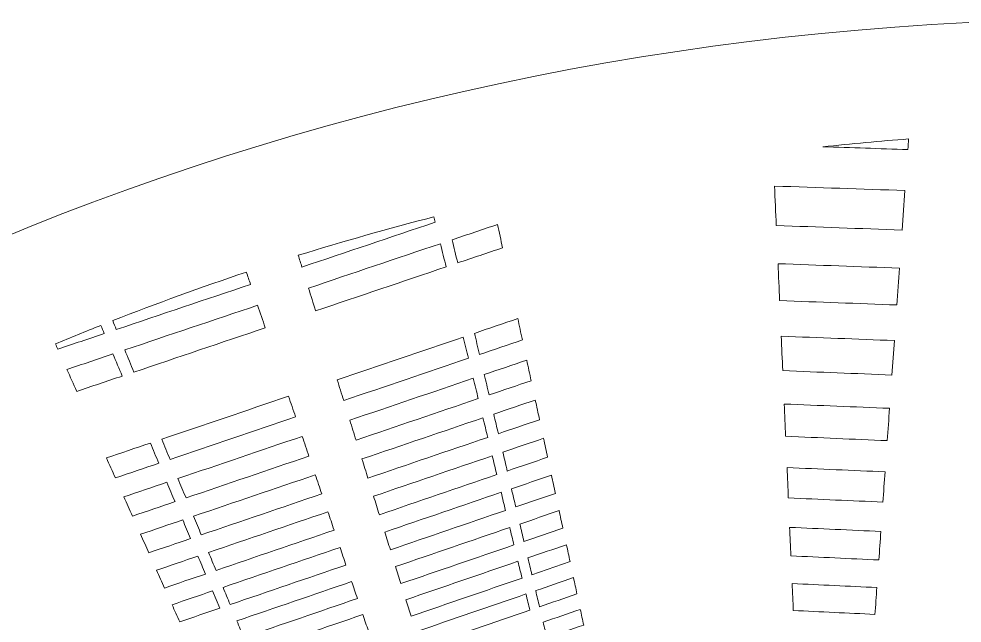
# Model space of a CAD drawing. Header units: millimetres. Extents: x -751 to 1411, y -446 to 1681.
# Drawn here: x -390.1 to -225.6, y 446.1 to 551.4 of the extents above; entities that cross this region are included whole.
import ezdxf

# ---------------------------------------------------------------- set-up
doc = ezdxf.new("R2010")
doc.units = ezdxf.units.MM
doc.header["$MEASUREMENT"] = 0
doc.layers.add('Layer 6', color=7, linetype='Continuous')

msp = doc.modelspace()

# ---------------------------------------------------------------- linework, layer by layer
at = {"layer": 'Layer 6', "lineweight": 0}
for points, knots in [([(-198.52, 551.4), (-477.55, 551.4), (-697.08, 331.88), (-697.08, 52.85), (-697.08, -226.18), (-477.55, -445.71), (-198.52, -445.71), (80.51, -445.71), (300.03, -226.18), (300.03, 52.85), (300.03, 331.88), (80.51, 551.4), (-198.52, 551.4)], [0, 0, 0, 0, 1, 1, 1, 2, 2, 2, 3, 3, 3, 4, 4, 4, 4]), ([(-234.92, 530.48), (-234.97, 529.86), (-235.01, 529.24), (-235.06, 528.62), (-240, 528.79), (-244.94, 528.95), (-249.89, 529.11), (-244.9, 529.63), (-239.92, 530.09), (-234.92, 530.48)], [0, 0, 0, 0, 1, 1, 1, 2, 2, 2, 3, 3, 3, 3]), ([(-235.56, 521.49), (-235.72, 519.19), (-235.89, 516.9), (-236.05, 514.6), (-243.36, 514.86), (-250.68, 515.12), (-258, 515.38), (-258.1, 517.67), (-258.2, 519.97), (-258.3, 522.26), (-250.72, 522), (-243.14, 521.74), (-235.56, 521.49)], [0, 0, 0, 0, 1, 1, 1, 2, 2, 2, 3, 3, 3, 4, 4, 4, 4]), ([(-317.7, 516.9), (-317.62, 516.59), (-317.54, 516.27), (-317.46, 515.95), (-325.21, 513.35), (-332.96, 510.74), (-340.71, 508.14), (-340.92, 508.82), (-341.14, 509.5), (-341.35, 510.19), (-333.52, 512.61), (-325.64, 514.85), (-317.7, 516.9)], [0, 0, 0, 0, 1, 1, 1, 2, 2, 2, 3, 3, 3, 4, 4, 4, 4]), ([(-305.72, 511.5), (-308.33, 510.62), (-310.94, 509.74), (-313.55, 508.86), (-313.87, 510.21), (-314.19, 511.56), (-314.51, 512.91), (-311.87, 513.79), (-309.24, 514.68), (-306.6, 515.57), (-306.31, 514.21), (-306.02, 512.85), (-305.72, 511.5)], [0, 0, 0, 0, 1, 1, 1, 2, 2, 2, 3, 3, 3, 4, 4, 4, 4]), ([(-315.57, 508.18), (-323.15, 505.62), (-330.74, 503.07), (-338.32, 500.51), (-338.74, 501.83), (-339.15, 503.15), (-339.56, 504.47), (-331.89, 507.06), (-324.22, 509.64), (-316.55, 512.22), (-316.23, 510.87), (-315.9, 509.53), (-315.57, 508.18)], [0, 0, 0, 0, 1, 1, 1, 2, 2, 2, 3, 3, 3, 4, 4, 4, 4]), ([(-257.42, 502.3), (-257.51, 504.45), (-257.61, 506.59), (-257.7, 508.73), (-250.64, 508.47), (-243.58, 508.21), (-236.52, 507.95), (-236.67, 505.81), (-236.82, 503.67), (-236.97, 501.53), (-243.79, 501.79), (-250.6, 502.05), (-257.42, 502.3)], [0, 0, 0, 0, 1, 1, 1, 2, 2, 2, 3, 3, 3, 4, 4, 4, 4]), ([(-350.4, 507.26), (-350.16, 506.55), (-349.91, 505.84), (-349.67, 505.12), (-357.47, 502.5), (-365.27, 499.88), (-373.08, 497.26), (-373.29, 497.77), (-373.5, 498.29), (-373.71, 498.8), (-366.01, 501.81), (-358.24, 504.63), (-350.4, 507.26)], [0, 0, 0, 0, 1, 1, 1, 2, 2, 2, 3, 3, 3, 4, 4, 4, 4]), ([(-347.1, 497.55), (-354.73, 494.98), (-362.37, 492.41), (-370, 489.83), (-370.53, 491.12), (-371.07, 492.41), (-371.6, 493.69), (-363.88, 496.29), (-356.16, 498.89), (-348.43, 501.49), (-347.99, 500.18), (-347.54, 498.87), (-347.1, 497.55)], [0, 0, 0, 0, 1, 1, 1, 2, 2, 2, 3, 3, 3, 4, 4, 4, 4]), ([(-302.27, 495.43), (-304.76, 494.58), (-307.25, 493.74), (-309.75, 492.9), (-310.04, 494.13), (-310.33, 495.36), (-310.63, 496.59), (-308.11, 497.45), (-305.59, 498.3), (-303.07, 499.15), (-302.8, 497.91), (-302.54, 496.67), (-302.27, 495.43)], [0, 0, 0, 0, 1, 1, 1, 2, 2, 2, 3, 3, 3, 4, 4, 4, 4]), ([(-375.77, 497.98), (-375.57, 497.51), (-375.37, 497.03), (-375.17, 496.55), (-377.87, 495.65), (-380.57, 494.74), (-383.27, 493.83), (-383.41, 494.14), (-383.54, 494.44), (-383.68, 494.75), (-381.05, 495.85), (-378.41, 496.92), (-375.77, 497.98)], [0, 0, 0, 0, 1, 1, 1, 2, 2, 2, 3, 3, 3, 4, 4, 4, 4]), ([(-333.43, 484.87), (-333.81, 486.08), (-334.18, 487.28), (-334.56, 488.49), (-327.24, 490.97), (-319.91, 493.45), (-312.58, 495.93), (-312.28, 494.7), (-311.98, 493.47), (-311.68, 492.24), (-318.93, 489.78), (-326.18, 487.33), (-333.43, 484.87)], [0, 0, 0, 0, 1, 1, 1, 2, 2, 2, 3, 3, 3, 4, 4, 4, 4]), ([(-256.88, 490.09), (-256.97, 492.09), (-257.05, 494.09), (-257.14, 496.09), (-250.57, 495.84), (-243.99, 495.58), (-237.41, 495.33), (-237.56, 493.32), (-237.7, 491.32), (-237.84, 489.32), (-244.18, 489.58), (-250.53, 489.83), (-256.88, 490.09)], [0, 0, 0, 0, 1, 1, 1, 2, 2, 2, 3, 3, 3, 4, 4, 4, 4]), ([(-379.98, 486.47), (-380.55, 487.75), (-381.12, 489.02), (-381.69, 490.29), (-379.02, 491.19), (-376.34, 492.09), (-373.67, 492.99), (-373.13, 491.71), (-372.59, 490.43), (-372.05, 489.14), (-374.69, 488.25), (-377.34, 487.36), (-379.98, 486.47)], [0, 0, 0, 0, 1, 1, 1, 2, 2, 2, 3, 3, 3, 4, 4, 4, 4]), ([(-308.07, 485.85), (-308.35, 487.04), (-308.63, 488.22), (-308.91, 489.4), (-306.45, 490.24), (-303.98, 491.08), (-301.51, 491.92), (-301.26, 490.72), (-301, 489.53), (-300.75, 488.34), (-303.19, 487.51), (-305.63, 486.68), (-308.07, 485.85)], [0, 0, 0, 0, 1, 1, 1, 2, 2, 2, 3, 3, 3, 4, 4, 4, 4]), ([(-331.27, 477.97), (-331.63, 479.13), (-332, 480.29), (-332.36, 481.45), (-325.18, 483.88), (-318.01, 486.32), (-310.83, 488.75), (-310.54, 487.57), (-310.25, 486.39), (-309.96, 485.21), (-317.07, 482.8), (-324.17, 480.39), (-331.27, 477.97)], [0, 0, 0, 0, 1, 1, 1, 2, 2, 2, 3, 3, 3, 4, 4, 4, 4]), ([(-341.81, 482.03), (-349.11, 479.56), (-356.41, 477.08), (-363.7, 474.61), (-364.19, 475.79), (-364.67, 476.96), (-365.16, 478.14), (-357.79, 480.63), (-350.41, 483.13), (-343.04, 485.62), (-342.63, 484.43), (-342.22, 483.23), (-341.81, 482.03)], [0, 0, 0, 0, 1, 1, 1, 2, 2, 2, 3, 3, 3, 4, 4, 4, 4]), ([(-306.46, 479.09), (-306.73, 480.23), (-307, 481.37), (-307.27, 482.5), (-304.85, 483.32), (-302.44, 484.15), (-300.02, 484.97), (-299.77, 483.82), (-299.53, 482.68), (-299.28, 481.53), (-301.67, 480.72), (-304.07, 479.91), (-306.46, 479.09)], [0, 0, 0, 0, 1, 1, 1, 2, 2, 2, 3, 3, 3, 4, 4, 4, 4]), ([(-256.37, 478.64), (-256.45, 480.52), (-256.54, 482.4), (-256.62, 484.27), (-250.5, 484.02), (-244.37, 483.77), (-238.25, 483.52), (-238.38, 481.64), (-238.52, 479.77), (-238.65, 477.89), (-244.56, 478.14), (-250.46, 478.39), (-256.37, 478.64)], [0, 0, 0, 0, 1, 1, 1, 2, 2, 2, 3, 3, 3, 4, 4, 4, 4]), ([(-329.2, 471.35), (-329.55, 472.46), (-329.9, 473.58), (-330.24, 474.69), (-323.21, 477.08), (-316.18, 479.47), (-309.15, 481.86), (-308.87, 480.73), (-308.59, 479.59), (-308.32, 478.46), (-315.28, 476.09), (-322.24, 473.72), (-329.2, 471.35)], [0, 0, 0, 0, 1, 1, 1, 2, 2, 2, 3, 3, 3, 4, 4, 4, 4]), ([(-360.92, 467.9), (-361.39, 469.03), (-361.86, 470.16), (-362.32, 471.28), (-355.1, 473.73), (-347.88, 476.18), (-340.66, 478.63), (-340.27, 477.48), (-339.88, 476.33), (-339.48, 475.18), (-346.63, 472.76), (-353.78, 470.33), (-360.92, 467.9)], [0, 0, 0, 0, 1, 1, 1, 2, 2, 2, 3, 3, 3, 4, 4, 4, 4]), ([(-367.14, 477.47), (-366.65, 476.29), (-366.15, 475.12), (-365.66, 473.95), (-368.18, 473.09), (-370.71, 472.24), (-373.23, 471.38), (-373.76, 472.55), (-374.28, 473.71), (-374.8, 474.88), (-372.24, 475.74), (-369.69, 476.6), (-367.14, 477.47)], [0, 0, 0, 0, 1, 1, 1, 2, 2, 2, 3, 3, 3, 4, 4, 4, 4]), ([(-304.91, 472.59), (-305.17, 473.68), (-305.43, 474.78), (-305.69, 475.87), (-303.32, 476.68), (-300.95, 477.49), (-298.58, 478.29), (-298.35, 477.19), (-298.11, 476.09), (-297.87, 474.99), (-300.22, 474.19), (-302.57, 473.39), (-304.91, 472.59)], [0, 0, 0, 0, 1, 1, 1, 2, 2, 2, 3, 3, 3, 4, 4, 4, 4]), ([(-327.21, 464.98), (-327.54, 466.05), (-327.88, 467.12), (-328.21, 468.2), (-321.32, 470.54), (-314.43, 472.89), (-307.53, 475.24), (-307.27, 474.15), (-307, 473.06), (-306.73, 471.97), (-313.56, 469.64), (-320.38, 467.31), (-327.21, 464.98)], [0, 0, 0, 0, 1, 1, 1, 2, 2, 2, 3, 3, 3, 4, 4, 4, 4]), ([(-255.9, 467.9), (-255.97, 469.66), (-256.05, 471.43), (-256.13, 473.19), (-250.43, 472.94), (-244.73, 472.7), (-239.03, 472.45), (-239.16, 470.69), (-239.28, 468.93), (-239.41, 467.17), (-244.9, 467.42), (-250.4, 467.66), (-255.9, 467.9)], [0, 0, 0, 0, 1, 1, 1, 2, 2, 2, 3, 3, 3, 4, 4, 4, 4]), ([(-364.26, 470.63), (-363.79, 469.5), (-363.31, 468.38), (-362.84, 467.25), (-365.31, 466.41), (-367.79, 465.57), (-370.26, 464.73), (-370.76, 465.85), (-371.26, 466.97), (-371.76, 468.08), (-369.26, 468.93), (-366.76, 469.78), (-364.26, 470.63)], [0, 0, 0, 0, 1, 1, 1, 2, 2, 2, 3, 3, 3, 4, 4, 4, 4]), ([(-358.26, 461.46), (-358.71, 462.54), (-359.15, 463.62), (-359.6, 464.71), (-352.53, 467.11), (-345.45, 469.52), (-338.38, 471.93), (-338, 470.82), (-337.62, 469.71), (-337.25, 468.61), (-344.25, 466.23), (-351.25, 463.84), (-358.26, 461.46)], [0, 0, 0, 0, 1, 1, 1, 2, 2, 2, 3, 3, 3, 4, 4, 4, 4]), ([(-303.42, 466.34), (-303.67, 467.39), (-303.92, 468.44), (-304.18, 469.49), (-301.85, 470.28), (-299.53, 471.08), (-297.2, 471.87), (-296.98, 470.81), (-296.75, 469.75), (-296.52, 468.7), (-298.82, 467.91), (-301.12, 467.12), (-303.42, 466.34)], [0, 0, 0, 0, 1, 1, 1, 2, 2, 2, 3, 3, 3, 4, 4, 4, 4]), ([(-325.29, 458.86), (-325.61, 459.89), (-325.93, 460.92), (-326.26, 461.95), (-319.5, 464.26), (-312.74, 466.57), (-305.98, 468.88), (-305.72, 467.83), (-305.47, 466.78), (-305.21, 465.73), (-311.9, 463.44), (-318.6, 461.15), (-325.29, 458.86)], [0, 0, 0, 0, 1, 1, 1, 2, 2, 2, 3, 3, 3, 4, 4, 4, 4]), ([(-355.69, 455.26), (-356.12, 456.31), (-356.56, 457.35), (-356.99, 458.39), (-350.05, 460.75), (-343.12, 463.12), (-336.18, 465.48), (-335.82, 464.42), (-335.46, 463.35), (-335.1, 462.29), (-341.96, 459.95), (-348.83, 457.61), (-355.69, 455.26)], [0, 0, 0, 0, 1, 1, 1, 2, 2, 2, 3, 3, 3, 4, 4, 4, 4]), ([(-301.99, 460.31), (-302.23, 461.33), (-302.47, 462.34), (-302.71, 463.35), (-300.43, 464.13), (-298.15, 464.91), (-295.87, 465.69), (-295.66, 464.67), (-295.44, 463.65), (-295.22, 462.64), (-297.47, 461.86), (-299.73, 461.09), (-301.99, 460.31)], [0, 0, 0, 0, 1, 1, 1, 2, 2, 2, 3, 3, 3, 4, 4, 4, 4]), ([(-361.5, 464.06), (-361.04, 462.98), (-360.59, 461.9), (-360.13, 460.82), (-362.56, 459.99), (-364.98, 459.17), (-367.41, 458.34), (-367.89, 459.42), (-368.37, 460.49), (-368.85, 461.56), (-366.4, 462.4), (-363.95, 463.23), (-361.5, 464.06)], [0, 0, 0, 0, 1, 1, 1, 2, 2, 2, 3, 3, 3, 4, 4, 4, 4]), ([(-323.45, 452.96), (-323.76, 453.96), (-324.07, 454.95), (-324.38, 455.94), (-317.75, 458.21), (-311.12, 460.48), (-304.48, 462.75), (-304.24, 461.74), (-303.99, 460.72), (-303.74, 459.71), (-310.31, 457.46), (-316.88, 455.21), (-323.45, 452.96)], [0, 0, 0, 0, 1, 1, 1, 2, 2, 2, 3, 3, 3, 4, 4, 4, 4]), ([(-255.45, 457.8), (-255.52, 459.46), (-255.6, 461.12), (-255.67, 462.77), (-250.37, 462.53), (-245.07, 462.3), (-239.77, 462.06), (-239.89, 460.4), (-240, 458.75), (-240.12, 457.09), (-245.23, 457.33), (-250.34, 457.56), (-255.45, 457.8)], [0, 0, 0, 0, 1, 1, 1, 2, 2, 2, 3, 3, 3, 4, 4, 4, 4]), ([(-334.07, 459.28), (-333.73, 458.26), (-333.38, 457.24), (-333.03, 456.21), (-339.76, 453.91), (-346.5, 451.61), (-353.23, 449.31), (-353.64, 450.31), (-354.06, 451.31), (-354.47, 452.31), (-347.67, 454.63), (-340.87, 456.96), (-334.07, 459.28)], [0, 0, 0, 0, 1, 1, 1, 2, 2, 2, 3, 3, 3, 4, 4, 4, 4]), ([(-300.61, 454.51), (-300.84, 455.49), (-301.08, 456.47), (-301.31, 457.44), (-299.07, 458.21), (-296.83, 458.98), (-294.59, 459.74), (-294.38, 458.76), (-294.17, 457.78), (-293.96, 456.8), (-293.96, 456.8), (-300.61, 454.51), (-300.61, 454.51)], [0, 0, 0, 0, 1, 1, 1, 2, 2, 2, 3, 3, 3, 4, 4, 4, 4]), ([(-358.85, 457.75), (-358.41, 456.72), (-357.97, 455.68), (-357.53, 454.64), (-359.91, 453.83), (-362.29, 453.02), (-364.66, 452.2), (-365.12, 453.24), (-365.59, 454.27), (-366.05, 455.3), (-363.65, 456.12), (-361.25, 456.94), (-358.85, 457.75)], [0, 0, 0, 0, 1, 1, 1, 2, 2, 2, 3, 3, 3, 4, 4, 4, 4]), ([(-321.67, 447.29), (-321.97, 448.24), (-322.27, 449.2), (-322.57, 450.15), (-316.06, 452.38), (-309.55, 454.61), (-303.04, 456.85), (-302.81, 455.87), (-302.57, 454.9), (-302.33, 453.92), (-308.78, 451.71), (-315.22, 449.5), (-321.67, 447.29)], [0, 0, 0, 0, 1, 1, 1, 2, 2, 2, 3, 3, 3, 4, 4, 4, 4]), ([(-299.28, 448.92), (-299.5, 449.86), (-299.73, 450.8), (-299.95, 451.74), (-297.75, 452.5), (-295.56, 453.25), (-293.36, 454.01), (-293.16, 453.06), (-292.95, 452.11), (-292.75, 451.17), (-294.93, 450.42), (-297.1, 449.67), (-299.28, 448.92)], [0, 0, 0, 0, 1, 1, 1, 2, 2, 2, 3, 3, 3, 4, 4, 4, 4]), ([(-350.85, 443.57), (-351.25, 444.54), (-351.65, 445.5), (-352.05, 446.47), (-345.38, 448.75), (-338.71, 451.03), (-332.04, 453.32), (-331.71, 452.33), (-331.37, 451.35), (-331.04, 450.36), (-337.64, 448.1), (-344.25, 445.84), (-350.85, 443.57)], [0, 0, 0, 0, 1, 1, 1, 2, 2, 2, 3, 3, 3, 4, 4, 4, 4]), ([(-255.03, 448.28), (-255.1, 449.84), (-255.17, 451.41), (-255.23, 452.97), (-250.31, 452.74), (-245.39, 452.51), (-240.46, 452.28), (-240.57, 450.72), (-240.68, 449.16), (-240.79, 447.6), (-245.54, 447.83), (-250.28, 448.05), (-255.03, 448.28)], [0, 0, 0, 0, 1, 1, 1, 2, 2, 2, 3, 3, 3, 4, 4, 4, 4]), ([(-356.3, 451.69), (-356.3, 451.69), (-355.03, 448.69), (-355.03, 448.69), (-357.36, 447.89), (-359.69, 447.1), (-362.02, 446.3), (-362.47, 447.29), (-362.91, 448.29), (-363.35, 449.28), (-361, 450.08), (-358.65, 450.89), (-356.3, 451.69)], [0, 0, 0, 0, 1, 1, 1, 2, 2, 2, 3, 3, 3, 4, 4, 4, 4]), ([(-319.96, 441.81), (-320.24, 442.73), (-320.53, 443.65), (-320.82, 444.57), (-314.43, 446.77), (-308.04, 448.96), (-301.66, 451.16), (-301.43, 450.22), (-301.2, 449.28), (-300.97, 448.34), (-307.3, 446.16), (-313.63, 443.99), (-319.96, 441.81)], [0, 0, 0, 0, 1, 1, 1, 2, 2, 2, 3, 3, 3, 4, 4, 4, 4]), ([(-330.09, 447.57), (-329.77, 446.62), (-329.44, 445.68), (-329.12, 444.73), (-335.6, 442.5), (-342.09, 440.28), (-348.57, 438.05), (-348.95, 438.98), (-349.34, 439.91), (-349.72, 440.84), (-343.18, 443.08), (-336.63, 445.33), (-330.09, 447.57)], [0, 0, 0, 0, 1, 1, 1, 2, 2, 2, 3, 3, 3, 4, 4, 4, 4]), ([(-298, 443.53), (-298.21, 444.43), (-298.43, 445.34), (-298.64, 446.25), (-296.49, 446.99), (-294.33, 447.73), (-292.17, 448.48), (-291.98, 447.56), (-291.78, 446.65), (-291.58, 445.74), (-293.72, 445), (-295.86, 444.26), (-298, 443.53)], [0, 0, 0, 0, 1, 1, 1, 2, 2, 2, 3, 3, 3, 4, 4, 4, 4])]:
    msp.add_open_spline(points, degree=3, knots=knots, dxfattribs=at)

doc.saveas('drawing.dxf')
